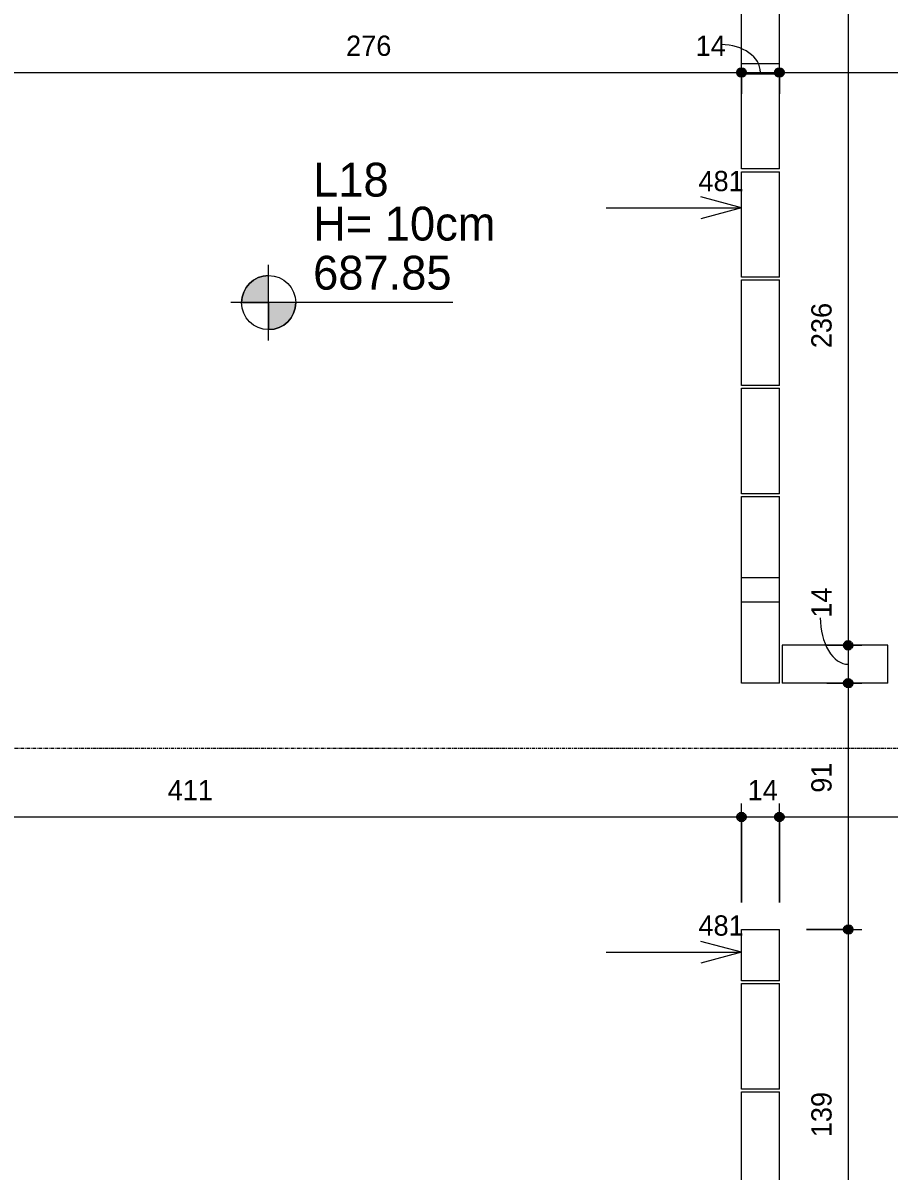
# Model space of a CAD drawing. Header units: centimetres. Extents: x 170 to 15941, y -2277 to 8860.
# Drawn here: x 7720.1 to 8040, y -290 to 134.2 of the extents above; entities that cross this region are included whole.
import ezdxf

# ---------------------------------------------------------------- set-up
doc = ezdxf.new("R2010")
doc.units = ezdxf.units.CM
doc.linetypes.add('Linha de eixo', pattern=[2.2225, 1.27, -0.3175, 0.3175, -0.3175])
doc.layers.add('A-ANNO-DIMS-1', color=1, linetype='Continuous', lineweight=9, true_color=0xff0000)
doc.layers.add('A-DETL-GENF-3', color=251, linetype='Continuous', lineweight=9, true_color=0x515151)
for name, color, linetype, lineweight in [('A-ANNO-DIMS-50', 7, 'Continuous', 9), ('A-DETL-THIN', 7, 'Continuous', 9), ('G-ANNO-TEXT', 7, 'Continuous', 9), ('S-BEAM', 7, 'Continuous', 9), ('S-BEAM-1', 7, 'Continuous', 13), ('S-GRID-1', 7, 'Linha de eixo', 9)]:
    doc.layers.add(name, color=color, linetype=linetype, lineweight=lineweight)
doc.styles.add('Bahnschrift_2', font='', dxfattribs={"height": 12.5})
doc.styles.add('Bahnschrift_7', font='', dxfattribs={"height": 7.5})
doc.styles.get('Bahnschrift_2').set_extended_font_data('Bahnschrift')
doc.styles.get('Bahnschrift_7').set_extended_font_data('Bahnschrift')
doc.dimstyles.new('COTA_ACUMULADA_1', dxfattribs={"dimscale": 30.48, "dimtxt": 8.33133, "dimasz": 0.049213, "dimexe": 0, "dimexo": 0.0625, "dimgap": 0.131234, "dimtad": 0, "dimjust": 2, "dimdec": 0, "dimzin": 0, "dimdsep": 46, "dimtxsty": 'Bahnschrift_7', "dimblk1": 'NONE', "dimblk2": 'OPEN30', "dimsah": 1, "dimcen": 0.09, "dimse1": 1, "dimsd1": 1, "dimazin": 0, "dimtfac": 1, "dimtdec": 4, "dimtix": 1, "dimtmove": 2, "dimatfit": 3, "dimfxl": 0, "dimfxlon": 1, "dimtvp": 1, "dimtolj": 1, "dimtzin": 0, "dimarcsym": 2})
doc.dimstyles.new('COTA_LINEAR', dxfattribs={"dimscale": 30.48, "dimtxt": 8.33133, "dimasz": 0.393701, "dimexe": 0.164042, "dimexo": 0.328084, "dimgap": 0.131234, "dimtad": 1, "dimdec": 0, "dimzin": 0, "dimdsep": 46, "dimtxsty": 'Bahnschrift_7', "dimblk1": 'DOTSMALL', "dimblk2": 'DOTSMALL', "dimsah": 1, "dimcen": 0.09, "dimdle": 0.164042, "dimazin": 0, "dimtfac": 1, "dimtdec": 4, "dimtix": 1, "dimtmove": 0, "dimatfit": 3, "dimfxl": 1, "dimtvp": 1, "dimtolj": 1, "dimtzin": 0, "dimarcsym": 2})
doc.dimstyles.new('COTA_LINEAR_1', dxfattribs={"dimscale": 30.48, "dimtxt": 8.33133, "dimasz": 0.393701, "dimexe": 0.164042, "dimexo": 0.328084, "dimgap": 0.131234, "dimtad": 1, "dimdec": 0, "dimzin": 0, "dimdsep": 46, "dimtxsty": 'Bahnschrift_7', "dimblk1": 'DOTSMALL', "dimblk2": 'DOTSMALL', "dimsah": 1, "dimcen": 0.09, "dimdle": 0.164042, "dimazin": 0, "dimtfac": 1, "dimtdec": 4, "dimtix": 1, "dimtmove": 1, "dimatfit": 3, "dimfxl": 1, "dimtvp": 1, "dimtolj": 1, "dimtzin": 0, "dimarcsym": 2})
doc.dimstyles.new('COTA_LINEAR_2', dxfattribs={"dimscale": 30.48, "dimtxt": 8.33133, "dimasz": 0.393701, "dimexe": 0.164042, "dimexo": 0.328084, "dimgap": 0.131234, "dimtad": 1, "dimdec": 0, "dimzin": 0, "dimdsep": 46, "dimtxsty": 'Bahnschrift_7', "dimblk1": 'DOTSMALL', "dimblk2": 'DOTSMALL', "dimsah": 1, "dimcen": 0.09, "dimdle": 0.164042, "dimazin": 0, "dimtfac": 1, "dimtdec": 4, "dimtix": 1, "dimtmove": 2, "dimatfit": 3, "dimfxl": 1, "dimtvp": 1, "dimtolj": 1, "dimtzin": 0, "dimarcsym": 2})

# ---------------------------------------------------------------- blocks, each defined once
blk = doc.blocks.new('LEONE - BLOCO CANALETA 14X39X2 - LEONE - BLOCO CANALETA 14X39X19-V2-FORMA DA COBERTURA')
at = {"layer": 'S-BEAM-1'}
for p, q in [((-19.5, 7), (19.5, 7)), ((-19.5, -7), (-19.5, 7)), ((19.5, 7), (19.5, -7)), ((-19.5, -7), (19.5, -7))]:
    blk.add_line(p, q, dxfattribs=at)
blk = doc.blocks.new('LEONE - BLOCO CANALETA 14X19X19 - LEONE - BLOCO CANALETA 14X19X19-3028554-FORMA DA COBERTURA')
at = {"layer": 'S-BEAM-1'}
for p, q in [((-9.5, 7), (9.5, 7)), ((-9.5, -7), (-9.5, 7)), ((9.5, 7), (9.5, -7)), ((-9.5, -7), (9.5, -7))]:
    blk.add_line(p, q, dxfattribs=at)
blk = doc.blocks.new('LEONE - BLOCO CANALETA 14X39X2 - LEONE - BLOCO CANALETA 14X39X19-2679375-FORMA DA COBERTURA')
at = {"layer": 'S-BEAM-1'}
for p, q in [((-19.5, 7), (19.5, 7)), ((-19.5, 7), (-19.5, -7)), ((19.5, -7), (19.5, 7)), ((-19.5, -7), (19.5, -7))]:
    blk.add_line(p, q, dxfattribs=at)
blk = doc.blocks.new('DIMBLOCK134-FORMA DA COBERTURA')
at = {"layer": 'A-ANNO-DIMS-50', "lineweight": 35, "true_color": 0xff0000}
h = blk.add_hatch(color=1, dxfattribs=at)
edge = h.paths.add_edge_path()
edge.add_arc((7709.52, 115.9), 1.5, 0, 360)
h = blk.add_hatch(color=1, dxfattribs=at)
edge = h.paths.add_edge_path()
edge.add_arc((7985.52, 115.9), 1.5, 0, 360)
at = {"layer": 'A-ANNO-DIMS-50', "color": 1, "true_color": 0xff0000}
for p, q in [((7709.52, 108.02), (7709.52, 120.9)), ((7985.52, 108.02), (7985.52, 120.9)), ((7709.52, 115.9), (7985.52, 115.9)), ((7709.52, 115.9), (7709.52, 108.02)), ((7985.52, 115.9), (7985.52, 108.02))]:
    blk.add_line(p, q, dxfattribs=at)
at = {"layer": 'A-ANNO-DIMS-50', "color": 1, "lineweight": 35, "true_color": 0xff0000}
for centre in [(7709.52, 115.9), (7985.52, 115.9)]:
    blk.add_circle(centre, 1.5, dxfattribs=at)
at = {"layer": 'A-ANNO-DIMS-50', "color": 0, "insert": (7839.44, 129.54), "char_height": 7.5, "width": 19.3893, "attachment_point": 1, "line_spacing_factor": 1.009858, "style": 'Bahnschrift_7'}
blk.add_mtext('276', dxfattribs=at)
blk = doc.blocks.new('_DotSmall')
at = {"color": 0, "linetype": 'ByBlock', "const_width": 0.5}
blk.add_lwpolyline([(-0.0625, 0, 1), (0.0625, 0, 1)], format="xyb", close=True, dxfattribs=at)
blk = doc.blocks.new('DIMBLOCK135-FORMA DA COBERTURA')
at = {"layer": 'A-ANNO-DIMS-50', "lineweight": 35, "true_color": 0xff0000}
h = blk.add_hatch(color=1, dxfattribs=at)
edge = h.paths.add_edge_path()
edge.add_arc((7985.52, 115.9), 1.5, 0, 360)
h = blk.add_hatch(color=1, dxfattribs=at)
edge = h.paths.add_edge_path()
edge.add_arc((7999.52, 115.9), 1.5, 0, 360)
at = {"layer": 'A-ANNO-DIMS-50', "color": 1, "true_color": 0xff0000}
for p, q in [((7985.52, 108.02), (7985.52, 120.9)), ((7999.52, 108.02), (7999.52, 120.9)), ((7985.52, 115.9), (7999.52, 115.9)), ((7985.52, 115.9), (7985.52, 108.02)), ((7999.52, 115.9), (7999.52, 108.02))]:
    blk.add_line(p, q, dxfattribs=at)
at = {"layer": 'A-ANNO-DIMS-50', "color": 1, "lineweight": 35, "true_color": 0xff0000}
for centre in [(7985.52, 115.9), (7999.52, 115.9)]:
    blk.add_circle(centre, 1.5, dxfattribs=at)
at = {"layer": 'A-ANNO-DIMS-50', "color": 1, "true_color": 0xff0000}
blk.add_ellipse((7978.04, 115.9), major_axis=(14.48, 0), ratio=0.712239, start_param=0, end_param=1.570796, dxfattribs=at)
at = {"layer": 'A-ANNO-DIMS-50', "color": 0, "insert": (7968.58, 129.54), "char_height": 7.5, "width": 11.3609, "attachment_point": 1, "line_spacing_factor": 1.009858, "style": 'Bahnschrift_7'}
blk.add_mtext('14', dxfattribs=at)
blk = doc.blocks.new('DIMBLOCK136-FORMA DA COBERTURA')
at = {"layer": 'A-ANNO-DIMS-50', "lineweight": 35, "true_color": 0xff0000}
h = blk.add_hatch(color=1, dxfattribs=at)
edge = h.paths.add_edge_path()
edge.add_arc((7999.52, 115.9), 1.5, 0, 360)
h = blk.add_hatch(color=1, dxfattribs=at)
edge = h.paths.add_edge_path()
edge.add_arc((8315.52, 115.9), 1.5, 0, 360)
at = {"layer": 'A-ANNO-DIMS-50', "color": 1, "true_color": 0xff0000}
for p, q in [((7999.52, 108.02), (7999.52, 120.9)), ((8315.52, 109.24), (8315.52, 120.9)), ((7999.52, 115.9), (8320.52, 115.9)), ((7999.52, 115.9), (7999.52, 108.02)), ((8315.52, 115.9), (8315.52, 109.24))]:
    blk.add_line(p, q, dxfattribs=at)
at = {"layer": 'A-ANNO-DIMS-50', "color": 1, "lineweight": 35, "true_color": 0xff0000}
for centre in [(7999.52, 115.9), (8315.52, 115.9)]:
    blk.add_circle(centre, 1.5, dxfattribs=at)
at = {"layer": 'A-ANNO-DIMS-50', "color": 0, "insert": (8150.26, 129.54), "char_height": 7.5, "width": 17.4201, "attachment_point": 1, "line_spacing_factor": 1.009858, "style": 'Bahnschrift_7'}
blk.add_mtext('316', dxfattribs=at)
blk = doc.blocks.new('DIMBLOCK153-FORMA DA COBERTURA')
at = {"layer": 'A-ANNO-DIMS-50', "lineweight": 35, "true_color": 0xff0000}
h = blk.add_hatch(color=1, dxfattribs=at)
edge = h.paths.add_edge_path()
edge.add_arc((7574.52, -159.19), 1.5, 0, 360)
h = blk.add_hatch(color=1, dxfattribs=at)
edge = h.paths.add_edge_path()
edge.add_arc((7985.52, -159.19), 1.5, 0, 360)
at = {"layer": 'A-ANNO-DIMS-50', "color": 1, "true_color": 0xff0000}
for p, q in [((7574.52, -167.07), (7574.52, -154.19)), ((7985.52, -190.76), (7985.52, -154.19)), ((7574.52, -159.19), (7985.52, -159.19)), ((7574.52, -159.19), (7574.52, -167.07)), ((7985.52, -159.19), (7985.52, -190.76))]:
    blk.add_line(p, q, dxfattribs=at)
at = {"layer": 'A-ANNO-DIMS-50', "color": 1, "lineweight": 35, "true_color": 0xff0000}
for centre in [(7574.52, -159.19), (7985.52, -159.19)]:
    blk.add_circle(centre, 1.5, dxfattribs=at)
at = {"layer": 'A-ANNO-DIMS-50', "color": 0, "insert": (7773.52, -145.54), "char_height": 7.5, "width": 15.6023, "attachment_point": 1, "line_spacing_factor": 1.009858, "style": 'Bahnschrift_7'}
blk.add_mtext('411', dxfattribs=at)
blk = doc.blocks.new('DIMBLOCK154-FORMA DA COBERTURA')
at = {"layer": 'A-ANNO-DIMS-50', "lineweight": 35, "true_color": 0xff0000}
h = blk.add_hatch(color=1, dxfattribs=at)
edge = h.paths.add_edge_path()
edge.add_arc((7985.52, -159.19), 1.5, 0, 360)
h = blk.add_hatch(color=1, dxfattribs=at)
edge = h.paths.add_edge_path()
edge.add_arc((7999.52, -159.19), 1.5, 0, 360)
at = {"layer": 'A-ANNO-DIMS-50', "color": 1, "true_color": 0xff0000}
for p, q in [((7985.52, -190.76), (7985.52, -154.19)), ((7999.52, -190.76), (7999.52, -154.19)), ((7985.52, -159.19), (7999.52, -159.19)), ((7985.52, -159.19), (7985.52, -190.76)), ((7999.52, -159.19), (7999.52, -190.76))]:
    blk.add_line(p, q, dxfattribs=at)
at = {"layer": 'A-ANNO-DIMS-50', "color": 1, "lineweight": 35, "true_color": 0xff0000}
for centre in [(7985.52, -159.19), (7999.52, -159.19)]:
    blk.add_circle(centre, 1.5, dxfattribs=at)
at = {"layer": 'A-ANNO-DIMS-50', "color": 0, "insert": (7987.79, -145.54), "char_height": 7.5, "width": 11.3609, "attachment_point": 1, "line_spacing_factor": 1.009858, "style": 'Bahnschrift_7'}
blk.add_mtext('14', dxfattribs=at)
blk = doc.blocks.new('DIMBLOCK155-FORMA DA COBERTURA')
at = {"layer": 'A-ANNO-DIMS-50', "lineweight": 35, "true_color": 0xff0000}
h = blk.add_hatch(color=1, dxfattribs=at)
edge = h.paths.add_edge_path()
edge.add_arc((7999.52, -159.19), 1.5, 0, 360)
h = blk.add_hatch(color=1, dxfattribs=at)
edge = h.paths.add_edge_path()
edge.add_arc((8244.52, -159.19), 1.5, 0, 360)
at = {"layer": 'A-ANNO-DIMS-50', "color": 1, "true_color": 0xff0000}
for p, q in [((7999.52, -190.76), (7999.52, -154.19)), ((8244.52, -209.76), (8244.52, -154.19)), ((7999.52, -159.19), (8244.52, -159.19)), ((7999.52, -159.19), (7999.52, -190.76)), ((8244.52, -159.19), (8244.52, -209.76))]:
    blk.add_line(p, q, dxfattribs=at)
at = {"layer": 'A-ANNO-DIMS-50', "color": 1, "lineweight": 35, "true_color": 0xff0000}
for centre in [(7999.52, -159.19), (8244.52, -159.19)]:
    blk.add_circle(centre, 1.5, dxfattribs=at)
at = {"layer": 'A-ANNO-DIMS-50', "color": 0, "insert": (8113.5, -145.54), "char_height": 7.5, "width": 20.4496, "attachment_point": 1, "line_spacing_factor": 1.009858, "style": 'Bahnschrift_7'}
blk.add_mtext('245', dxfattribs=at)
blk = doc.blocks.new('DIMBLOCK275-FORMA DA COBERTURA')
at = {"layer": 'A-ANNO-DIMS-50', "lineweight": 35, "true_color": 0xff0000}
h = blk.add_hatch(color=1, dxfattribs=at)
edge = h.paths.add_edge_path()
edge.add_arc((8024.95, 140.24), 1.5, 0, 360)
h = blk.add_hatch(color=1, dxfattribs=at)
edge = h.paths.add_edge_path()
edge.add_arc((8024.95, -95.76), 1.5, 0, 360)
at = {"layer": 'A-ANNO-DIMS-50', "color": 1, "true_color": 0xff0000}
for p, q in [((8017.07, 140.24), (8029.95, 140.24)), ((8024.95, 140.24), (8017.07, 140.24)), ((8024.95, 140.24), (8024.95, -95.76)), ((8017.07, -95.76), (8029.95, -95.76)), ((8024.95, -95.76), (8017.07, -95.76))]:
    blk.add_line(p, q, dxfattribs=at)
at = {"layer": 'A-ANNO-DIMS-50', "color": 1, "lineweight": 35, "true_color": 0xff0000}
for centre in [(8024.95, 140.24), (8024.95, -95.76)]:
    blk.add_circle(centre, 1.5, dxfattribs=at)
at = {"layer": 'A-ANNO-DIMS-50', "color": 0, "insert": (8011.3, 14.04), "char_height": 7.5, "width": 19.6922, "attachment_point": 1, "rotation": 90, "line_spacing_factor": 1.009858, "style": 'Bahnschrift_7'}
blk.add_mtext('236', dxfattribs=at)
blk = doc.blocks.new('DIMBLOCK276-FORMA DA COBERTURA')
at = {"layer": 'A-ANNO-DIMS-50', "lineweight": 35, "true_color": 0xff0000}
h = blk.add_hatch(color=1, dxfattribs=at)
edge = h.paths.add_edge_path()
edge.add_arc((8024.95, -95.76), 1.5, 0, 360)
h = blk.add_hatch(color=1, dxfattribs=at)
edge = h.paths.add_edge_path()
edge.add_arc((8024.95, -109.76), 1.5, 0, 360)
at = {"layer": 'A-ANNO-DIMS-50', "color": 1, "true_color": 0xff0000}
for p, q in [((8017.07, -95.76), (8029.95, -95.76)), ((8024.95, -95.76), (8017.07, -95.76)), ((8024.95, -95.76), (8024.95, -109.76)), ((8017.07, -109.76), (8029.95, -109.76)), ((8024.95, -109.76), (8017.07, -109.76))]:
    blk.add_line(p, q, dxfattribs=at)
at = {"layer": 'A-ANNO-DIMS-50', "color": 1, "lineweight": 35, "true_color": 0xff0000}
for centre in [(8024.95, -95.76), (8024.95, -109.76)]:
    blk.add_circle(centre, 1.5, dxfattribs=at)
at = {"layer": 'A-ANNO-DIMS-50', "color": 1, "true_color": 0xff0000}
blk.add_ellipse((8024.95, -85.54), major_axis=(0, 17.22), ratio=0.598791, start_param=1.570796, end_param=3.141593, dxfattribs=at)
at = {"layer": 'A-ANNO-DIMS-50', "color": 0, "insert": (8011.3, -85.54), "char_height": 7.5, "width": 11.3609, "attachment_point": 1, "rotation": 90, "line_spacing_factor": 1.009858, "style": 'Bahnschrift_7'}
blk.add_mtext('14', dxfattribs=at)
blk = doc.blocks.new('DIMBLOCK277-FORMA DA COBERTURA')
at = {"layer": 'A-ANNO-DIMS-50', "lineweight": 35, "true_color": 0xff0000}
h = blk.add_hatch(color=1, dxfattribs=at)
edge = h.paths.add_edge_path()
edge.add_arc((8024.95, -109.76), 1.5, 0, 360)
h = blk.add_hatch(color=1, dxfattribs=at)
edge = h.paths.add_edge_path()
edge.add_arc((8024.95, -200.76), 1.5, 0, 360)
at = {"layer": 'A-ANNO-DIMS-50', "color": 1, "true_color": 0xff0000}
for p, q in [((8017.07, -109.76), (8029.95, -109.76)), ((8024.95, -109.76), (8017.07, -109.76)), ((8024.95, -109.76), (8024.95, -200.76)), ((8009.52, -200.76), (8029.95, -200.76)), ((8024.95, -200.76), (8009.52, -200.76))]:
    blk.add_line(p, q, dxfattribs=at)
at = {"layer": 'A-ANNO-DIMS-50', "color": 1, "lineweight": 35, "true_color": 0xff0000}
for centre in [(8024.95, -109.76), (8024.95, -200.76)]:
    blk.add_circle(centre, 1.5, dxfattribs=at)
at = {"layer": 'A-ANNO-DIMS-50', "color": 0, "insert": (8011.3, -150.24), "char_height": 7.5, "width": 10.755, "attachment_point": 1, "rotation": 90, "line_spacing_factor": 1.009858, "style": 'Bahnschrift_7'}
blk.add_mtext('91', dxfattribs=at)
blk = doc.blocks.new('DIMBLOCK278-FORMA DA COBERTURA')
at = {"layer": 'A-ANNO-DIMS-50', "lineweight": 35, "true_color": 0xff0000}
h = blk.add_hatch(color=1, dxfattribs=at)
edge = h.paths.add_edge_path()
edge.add_arc((8024.95, -200.76), 1.5, 0, 360)
h = blk.add_hatch(color=1, dxfattribs=at)
edge = h.paths.add_edge_path()
edge.add_arc((8024.95, -339.76), 1.5, 0, 360)
at = {"layer": 'A-ANNO-DIMS-50', "color": 1, "true_color": 0xff0000}
for p, q in [((8009.52, -200.76), (8029.95, -200.76)), ((8024.95, -200.76), (8009.52, -200.76)), ((8024.95, -200.76), (8024.95, -339.76)), ((8009.52, -339.76), (8029.95, -339.76)), ((8024.95, -339.76), (8009.52, -339.76))]:
    blk.add_line(p, q, dxfattribs=at)
at = {"layer": 'A-ANNO-DIMS-50', "color": 1, "lineweight": 35, "true_color": 0xff0000}
for centre in [(8024.95, -200.76), (8024.95, -339.76)]:
    blk.add_circle(centre, 1.5, dxfattribs=at)
at = {"layer": 'A-ANNO-DIMS-50', "color": 0, "insert": (8011.3, -277.51), "char_height": 7.5, "width": 17.4201, "attachment_point": 1, "rotation": 90, "line_spacing_factor": 1.009858, "style": 'Bahnschrift_7'}
blk.add_mtext('139', dxfattribs=at)
blk = doc.blocks.new('DIMBLOCK305-FORMA DA COBERTURA')
at = {"layer": 'A-ANNO-DIMS-50', "color": 1, "true_color": 0xff0000}
for p, q in [((7985.52, -209.19), (7970.52, -205.17)), ((7935.52, -209.19), (7985.52, -209.19)), ((7985.52, -209.19), (7970.52, -213.21)), ((7985.52, -209.19), (7985.52, -209.19)), ((7985.52, -209.19), (7985.52, -209.19))]:
    blk.add_line(p, q, dxfattribs=at)
at = {"layer": 'A-ANNO-DIMS-50', "color": 0, "insert": (7969.62, -195.54), "char_height": 7.5, "width": 18.4804, "attachment_point": 1, "line_spacing_factor": 1.009858, "style": 'Bahnschrift_7'}
blk.add_mtext('481', dxfattribs=at)
blk = doc.blocks.new('_None')
blk = doc.blocks.new('_Open30')
at = {"color": 0, "linetype": 'ByBlock', "lineweight": -2}
for p, q in [((-1, 0.27), (0, 0)), ((0, 0), (-1, -0.27)), ((0, 0), (-1, 0))]:
    blk.add_line(p, q, dxfattribs=at)
blk = doc.blocks.new('DIMBLOCK306-FORMA DA COBERTURA')
at = {"layer": 'A-ANNO-DIMS-50', "color": 1, "true_color": 0xff0000}
for p, q in [((8315.52, -209.19), (8300.52, -205.17)), ((8265.52, -209.19), (8315.52, -209.19)), ((8315.52, -209.19), (8300.52, -213.21)), ((8315.52, -209.19), (8315.52, -209.19)), ((8315.52, -209.19), (8315.52, -209.19))]:
    blk.add_line(p, q, dxfattribs=at)
at = {"layer": 'A-ANNO-DIMS-50', "color": 0, "insert": (8302.02, -195.54), "char_height": 7.5, "width": 15.6023, "attachment_point": 1, "line_spacing_factor": 1.009858, "style": 'Bahnschrift_7'}
blk.add_mtext('811', dxfattribs=at)
blk = doc.blocks.new('DIMBLOCK309-FORMA DA COBERTURA')
at = {"layer": 'A-ANNO-DIMS-50', "color": 1, "true_color": 0xff0000}
for p, q in [((7985.52, 65.9), (7970.52, 69.92)), ((7935.52, 65.9), (7985.52, 65.9)), ((7985.52, 65.9), (7970.52, 61.88)), ((7985.52, 65.9), (7985.52, 65.9)), ((7985.52, 65.9), (7985.52, 65.9))]:
    blk.add_line(p, q, dxfattribs=at)
at = {"layer": 'A-ANNO-DIMS-50', "color": 0, "insert": (7969.62, 79.54), "char_height": 7.5, "width": 18.4804, "attachment_point": 1, "line_spacing_factor": 1.009858, "style": 'Bahnschrift_7'}
blk.add_mtext('481', dxfattribs=at)
blk = doc.blocks.new('DIMBLOCK310-FORMA DA COBERTURA')
at = {"layer": 'A-ANNO-DIMS-50', "color": 1, "true_color": 0xff0000}
for p, q in [((8315.52, 65.9), (8300.52, 69.92)), ((8265.52, 65.9), (8315.52, 65.9)), ((8315.52, 65.9), (8300.52, 61.88)), ((8315.52, 65.9), (8315.52, 65.9)), ((8315.52, 65.9), (8315.52, 65.9))]:
    blk.add_line(p, q, dxfattribs=at)
at = {"layer": 'A-ANNO-DIMS-50', "color": 0, "insert": (8302.02, 79.54), "char_height": 7.5, "width": 15.6023, "attachment_point": 1, "line_spacing_factor": 1.009858, "style": 'Bahnschrift_7'}
blk.add_mtext('811', dxfattribs=at)
blk = doc.blocks.new('DIMBLOCK365-FORMA DA COBERTURA')
at = {"layer": 'A-ANNO-DIMS-50', "color": 1, "true_color": 0xff0000}
for p, q in [((7768.87, -310.76), (7768.87, -360.76)), ((7768.87, -360.76), (7764.85, -345.76)), ((7768.87, -360.76), (7772.89, -345.76)), ((7768.87, -360.76), (7768.87, -360.76)), ((7768.87, -360.76), (7768.87, -360.76))]:
    blk.add_line(p, q, dxfattribs=at)
at = {"layer": 'A-ANNO-DIMS-50', "color": 0, "insert": (7755.22, -360.26), "char_height": 7.5, "width": 19.3893, "attachment_point": 1, "rotation": 90, "line_spacing_factor": 1.009858, "style": 'Bahnschrift_7'}
blk.add_mtext('227', dxfattribs=at)
blk = doc.blocks.new('DIMBLOCK366-FORMA DA COBERTURA')
at = {"layer": 'A-ANNO-DIMS-50', "color": 1, "true_color": 0xff0000}
for p, q in [((7768.87, -445.76), (7768.87, -495.76)), ((7768.87, -495.76), (7764.85, -480.76)), ((7768.87, -495.76), (7772.89, -480.76)), ((7768.87, -495.76), (7768.87, -495.76)), ((7768.87, -495.76), (7768.87, -495.76))]:
    blk.add_line(p, q, dxfattribs=at)
at = {"layer": 'A-ANNO-DIMS-50', "color": 0, "insert": (7755.22, -495.26), "char_height": 7.5, "width": 19.6922, "attachment_point": 1, "rotation": 90, "line_spacing_factor": 1.009858, "style": 'Bahnschrift_7'}
blk.add_mtext('362', dxfattribs=at)

msp = doc.modelspace()

# ---------------------------------------------------------------- hatches: boundary and pattern name
at = {"layer": 'A-DETL-GENF-3'}
for points in [[(7810.83, 30.89), (7810.83, 40.89), (7808.25, 40.55), (7805.83, 39.55), (7803.76, 37.96), (7802.17, 35.89), (7801.17, 33.48), (7800.83, 30.89), (7806.91, 30.89)], [(7810.83, 20.89), (7813.42, 21.23), (7815.83, 22.23), (7817.9, 23.82), (7819.49, 25.89), (7820.49, 28.3), (7820.83, 30.89), (7810.83, 30.89)]]:
    msp.add_hatch(color=256, dxfattribs=at).paths.add_polyline_path(points)

# ---------------------------------------------------------------- linework, layer by layer
at = {"layer": 'A-DETL-THIN'}
for p, q in [((7810.83, 16.89), (7810.83, 44.89)), ((7810.83, 16.89), (7810.83, 44.89)), ((7810.83, 30.89), (7810.83, 40.89)), ((7878.83, 30.89), (7796.83, 30.89)), ((7878.83, 30.89), (7796.83, 30.89)), ((7800.83, 30.89), (7810.83, 30.89)), ((7820.83, 30.89), (7810.83, 30.89)), ((7810.83, 30.89), (7810.83, 20.89))]:
    msp.add_line(p, q, dxfattribs=at)
msp.add_circle((7810.83, 30.89), 10, dxfattribs=at)
msp.add_circle((7810.83, 30.89), 10, dxfattribs=at)
for start, end in [(90, 180), (270, 360)]:
    msp.add_arc((7810.83, 30.89), 10, start, end, dxfattribs=at)
at = {"layer": 'S-GRID-1'}
msp.add_line((5636.63, -133.76), (8470.88, -133.76), dxfattribs=at)

# ---------------------------------------------------------------- block references
at = {"layer": 'S-BEAM'}
for name, p, rotation in [('LEONE - BLOCO CANALETA 14X39X2 - LEONE - BLOCO CANALETA 14X39X19-V2-FORMA DA COBERTURA', (7992.52, 134.74), 90.0000000000001), ('LEONE - BLOCO CANALETA 14X39X2 - LEONE - BLOCO CANALETA 14X39X19-V2-FORMA DA COBERTURA', (7992.52, 99.74), 90.0000000000001), ('LEONE - BLOCO CANALETA 14X39X2 - LEONE - BLOCO CANALETA 14X39X19-V2-FORMA DA COBERTURA', (7992.52, 59.74), 90.0000000000001), ('LEONE - BLOCO CANALETA 14X39X2 - LEONE - BLOCO CANALETA 14X39X19-V2-FORMA DA COBERTURA', (7992.52, 19.74), 90.0000000000001), ('LEONE - BLOCO CANALETA 14X39X2 - LEONE - BLOCO CANALETA 14X39X19-V2-FORMA DA COBERTURA', (7992.52, -20.26), 90.0000000000001), ('LEONE - BLOCO CANALETA 14X39X2 - LEONE - BLOCO CANALETA 14X39X19-V2-FORMA DA COBERTURA', (7992.52, -60.26), 90.0000000000001), ('LEONE - BLOCO CANALETA 14X39X2 - LEONE - BLOCO CANALETA 14X39X19-V2-FORMA DA COBERTURA', (7992.52, -90.26), 90.0000000000001), ('LEONE - BLOCO CANALETA 14X39X2 - LEONE - BLOCO CANALETA 14X39X19-2679375-FORMA DA COBERTURA', (8020.02, -102.76), 180), ('LEONE - BLOCO CANALETA 14X19X19 - LEONE - BLOCO CANALETA 14X19X19-3028554-FORMA DA COBERTURA', (7992.52, -210.26), 90.0000000000001), ('LEONE - BLOCO CANALETA 14X39X2 - LEONE - BLOCO CANALETA 14X39X19-V2-FORMA DA COBERTURA', (7992.52, -240.26), 90.0000000000001), ('LEONE - BLOCO CANALETA 14X39X2 - LEONE - BLOCO CANALETA 14X39X19-V2-FORMA DA COBERTURA', (7992.52, -280.26), 90.0000000000001)]:
    msp.add_blockref(name, p, dxfattribs=dict(at, rotation=rotation))

# ---------------------------------------------------------------- texts
at = {"layer": 'G-ANNO-TEXT', "char_height": 12.5, "attachment_point": 1, "style": 'Bahnschrift_2'}
for s, insert, width in [('L18', (7827.27, 82.55), 31.2658), ('H= 10cm', (7827.27, 66.3), 76.962), ('687.85', (7827.27, 48.17), 62.1308)]:
    msp.add_mtext(s, dxfattribs=dict(at, insert=insert, width=width))

# ---------------------------------------------------------------- dimensions: what is measured, and where the dimension line sits
at = {"layer": 'A-ANNO-DIMS-1'}
for base, p1, p2, override, picture, middle in [((8024.95, -95.76), (8027.07, 140.24), (8027.07, -95.76), {"dimpost": '<>', "dimfxl": 236}, 'DIMBLOCK275-FORMA DA COBERTURA', (8017.12, 22.24)), ((8024.95, -339.76), (7999.52, -200.76), (7999.52, -339.76), {"dimpost": '<>', "dimfxl": 139}, 'DIMBLOCK278-FORMA DA COBERTURA', (8017.12, -270.26))]:
    dim = msp.add_linear_dim(base=base, p1=p1, p2=p2, angle=90, dimstyle='COTA_LINEAR', override=override, dxfattribs=at)
    dim.commit()
    dim.dimension.update_dxf_attribs({"geometry": picture, "text_midpoint": middle})
for base, p1, p2, override, picture, middle in [((7985.52, 115.9), (7709.52, 118.02), (7985.52, 118.02), {"dimpost": '<>', "dimfxl": 276}, 'DIMBLOCK134-FORMA DA COBERTURA', (7847.52, 123.72)), ((8315.52, 115.9), (7999.52, 118.02), (8315.52, 119.24), {"dimpost": '<>', "dimfxl": 316.002375}, 'DIMBLOCK136-FORMA DA COBERTURA', (8157.52, 123.72)), ((7985.52, -159.19), (7574.52, -157.07), (7985.52, -200.76), {"dimpost": '<>', "dimfxl": 413.315606}, 'DIMBLOCK153-FORMA DA COBERTURA', (7780.02, -151.44)), ((7999.52, -159.19), (7985.52, -200.76), (7999.52, -200.76), {"dimpost": '<>', "dimfxl": 14}, 'DIMBLOCK154-FORMA DA COBERTURA', (7992.52, -151.44)), ((8244.52, -159.19), (7999.52, -200.76), (8244.52, -219.76), {"dimpost": '<>', "dimfxl": 245.73563}, 'DIMBLOCK155-FORMA DA COBERTURA', (8122.02, -151.36))]:
    dim = msp.add_linear_dim(base=base, p1=p1, p2=p2, dimstyle='COTA_LINEAR', override=override, dxfattribs=at)
    dim.commit()
    dim.dimension.update_dxf_attribs({"geometry": picture, "text_midpoint": middle})
for base, p1, p2, dimstyle, override, picture, middle in [((7999.52, 115.9), (7985.52, 118.02), (7999.52, 118.02), 'COTA_LINEAR_1', {"dimpost": '<>', "dimfxl": 14}, 'DIMBLOCK135-FORMA DA COBERTURA', (7974.26, 124.54)), ((7985.52, 65.9), (7504.52, 65.9), (7985.52, 65.9), 'COTA_ACUMULADA_1', {"dimpost": '<>', "dimfxl": 481}, 'DIMBLOCK309-FORMA DA COBERTURA', (7978.86, 74.54)), ((8315.52, 65.9), (7504.52, 65.9), (8315.52, 65.9), 'COTA_ACUMULADA_1', {"dimpost": '<>', "dimfxl": 811}, 'DIMBLOCK310-FORMA DA COBERTURA', (8309.82, 74.54)), ((7985.52, -209.19), (7504.52, -209.19), (7985.52, -209.19), 'COTA_ACUMULADA_1', {"dimpost": '<>', "dimfxl": 481}, 'DIMBLOCK305-FORMA DA COBERTURA', (7978.86, -200.54)), ((8315.52, -209.19), (7504.52, -209.19), (8315.52, -209.19), 'COTA_ACUMULADA_1', {"dimpost": '<>', "dimfxl": 811}, 'DIMBLOCK306-FORMA DA COBERTURA', (8309.82, -200.54))]:
    dim = msp.add_linear_dim(base=base, p1=p1, p2=p2, dimstyle=dimstyle, override=override, dxfattribs=at)
    dim.commit()
    dim.dimension.update_dxf_attribs({"geometry": picture, "text_midpoint": middle, "dimtype": 160})
for base, p1, p2, dimstyle, override, picture, middle in [((8024.95, -109.76), (8027.07, -95.76), (8027.07, -109.76), 'COTA_LINEAR_1', {"dimpost": '<>', "dimfxl": 14}, 'DIMBLOCK276-FORMA DA COBERTURA', (8016.3, -79.86)), ((8024.95, -200.76), (8027.07, -109.76), (7999.52, -200.76), 'COTA_LINEAR_2', {"dimpost": '<>', "dimfxl": 95.078642}, 'DIMBLOCK277-FORMA DA COBERTURA', (8016.3, -144.87)), ((7768.87, -360.76), (7768.87, -133.76), (7768.87, -360.76), 'COTA_ACUMULADA_1', {"dimpost": '<>', "dimfxl": 227.001001}, 'DIMBLOCK365-FORMA DA COBERTURA', (7760.22, -350.56)), ((7768.87, -495.76), (7768.87, -133.76), (7768.87, -495.76), 'COTA_ACUMULADA_1', {"dimpost": '<>', "dimfxl": 362.001001}, 'DIMBLOCK366-FORMA DA COBERTURA', (7760.22, -485.41))]:
    dim = msp.add_linear_dim(base=base, p1=p1, p2=p2, angle=90, dimstyle=dimstyle, override=override, dxfattribs=at)
    dim.commit()
    dim.dimension.update_dxf_attribs({"geometry": picture, "text_midpoint": middle, "dimtype": 160, "text_rotation": 90})

doc.saveas('drawing.dxf')
